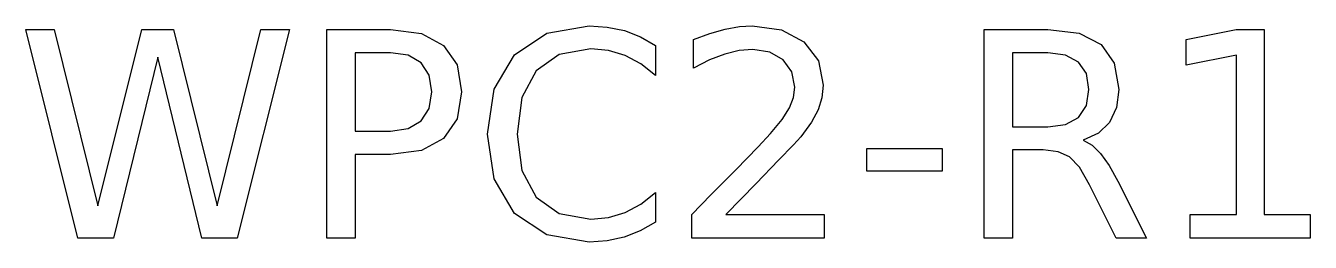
# Model space of a CAD drawing. Header units: millimetres. Extents: x -10 to 3.1, y 7 to 9.2.
import ezdxf

# ---------------------------------------------------------------- set-up
doc = ezdxf.new("R2010")
doc.units = ezdxf.units.MM

msp = doc.modelspace()

# ---------------------------------------------------------------- linework, layer by layer
at = {"layer": 'MARK'}
for points in [[(-10, 9.162), (-9.711, 9.162), (-9.265, 7.369), (-8.82, 9.162), (-8.498, 9.162), (-8.052, 7.369), (-7.607, 9.162), (-7.316, 9.162), (-7.849, 7.041), (-8.209, 7.041), (-8.657, 8.882), (-9.108, 7.041), (-9.469, 7.041), (-10, 9.162)], [(-6.936, 9.162), (-6.288, 9.162), (-5.975, 9.121), (-5.749, 9), (-5.612, 8.802), (-5.566, 8.528), (-5.612, 8.253), (-5.749, 8.054), (-5.975, 7.934), (-6.288, 7.893), (-6.649, 7.893), (-6.649, 7.041), (-6.936, 7.041), (-6.936, 9.162)], [(-3.594, 8.998), (-3.594, 8.696), (-3.744, 8.814), (-3.903, 8.897), (-4.072, 8.947), (-4.252, 8.964), (-4.573, 8.909), (-4.808, 8.742), (-4.953, 8.47), (-5.001, 8.099), (-4.953, 7.73), (-4.808, 7.458), (-4.573, 7.291), (-4.252, 7.236), (-4.072, 7.253), (-3.903, 7.303), (-3.744, 7.387), (-3.594, 7.504), (-3.594, 7.205), (-3.749, 7.115), (-3.913, 7.051), (-4.086, 7.013), (-4.268, 7), (-4.699, 7.074), (-5.027, 7.294), (-5.235, 7.643), (-5.304, 8.099), (-5.235, 8.556), (-5.027, 8.905), (-4.699, 9.126), (-4.268, 9.2), (-4.084, 9.187), (-3.91, 9.15), (-3.747, 9.087), (-3.594, 8.998)], [(-2.878, 7.283), (-1.877, 7.283), (-1.877, 7.041), (-3.223, 7.041), (-3.223, 7.283), (-3.03, 7.481), (-2.778, 7.736), (-2.549, 7.971), (-2.424, 8.104), (-2.307, 8.247), (-2.232, 8.366), (-2.19, 8.472), (-2.177, 8.576), (-2.206, 8.73), (-2.295, 8.852), (-2.432, 8.932), (-2.604, 8.959), (-2.743, 8.947), (-2.889, 8.912), (-3.044, 8.853), (-3.209, 8.77), (-3.209, 9.06), (-3.042, 9.121), (-2.886, 9.165), (-2.741, 9.191), (-2.61, 9.2), (-2.314, 9.159), (-2.084, 9.035), (-1.937, 8.843), (-1.888, 8.595), (-1.901, 8.468), (-1.938, 8.347), (-2.006, 8.22), (-2.116, 8.071), (-2.19, 7.991), (-2.342, 7.833), (-2.571, 7.597), (-2.878, 7.283)], [(0.755, 8.036), (0.846, 7.987), (0.934, 7.902), (1.022, 7.781), (1.11, 7.621), (1.401, 7.041), (1.092, 7.041), (0.821, 7.585), (0.718, 7.763), (0.617, 7.868), (0.501, 7.92), (0.348, 7.938), (0.036, 7.938), (0.036, 7.041), (-0.251, 7.041), (-0.251, 9.162), (0.396, 9.162), (0.714, 9.124), (0.939, 9.01), (1.073, 8.819), (1.118, 8.551), (1.095, 8.368), (1.025, 8.218), (0.911, 8.107), (0.755, 8.036)], [(1.845, 7.283), (2.314, 7.283), (2.314, 8.901), (1.804, 8.798), (1.804, 9.06), (2.311, 9.162), (2.598, 9.162), (2.598, 7.283), (3.066, 7.283), (3.066, 7.041), (1.845, 7.041), (1.845, 7.283)], [(-6.649, 8.926), (-6.649, 8.129), (-6.288, 8.129), (-6.11, 8.155), (-5.979, 8.233), (-5.896, 8.359), (-5.869, 8.528), (-5.896, 8.697), (-5.979, 8.822), (-6.11, 8.9), (-6.288, 8.926), (-6.649, 8.926)], [(0.036, 8.926), (0.036, 8.173), (0.396, 8.173), (0.578, 8.197), (0.71, 8.269), (0.789, 8.388), (0.815, 8.551), (0.789, 8.714), (0.71, 8.831), (0.578, 8.902), (0.396, 8.926), (0.036, 8.926)], [(-1.444, 7.954), (-0.678, 7.954), (-0.678, 7.722), (-1.444, 7.722), (-1.444, 7.954)]]:
    msp.add_lwpolyline(points, close=True, dxfattribs=at)

doc.saveas('drawing.dxf')
